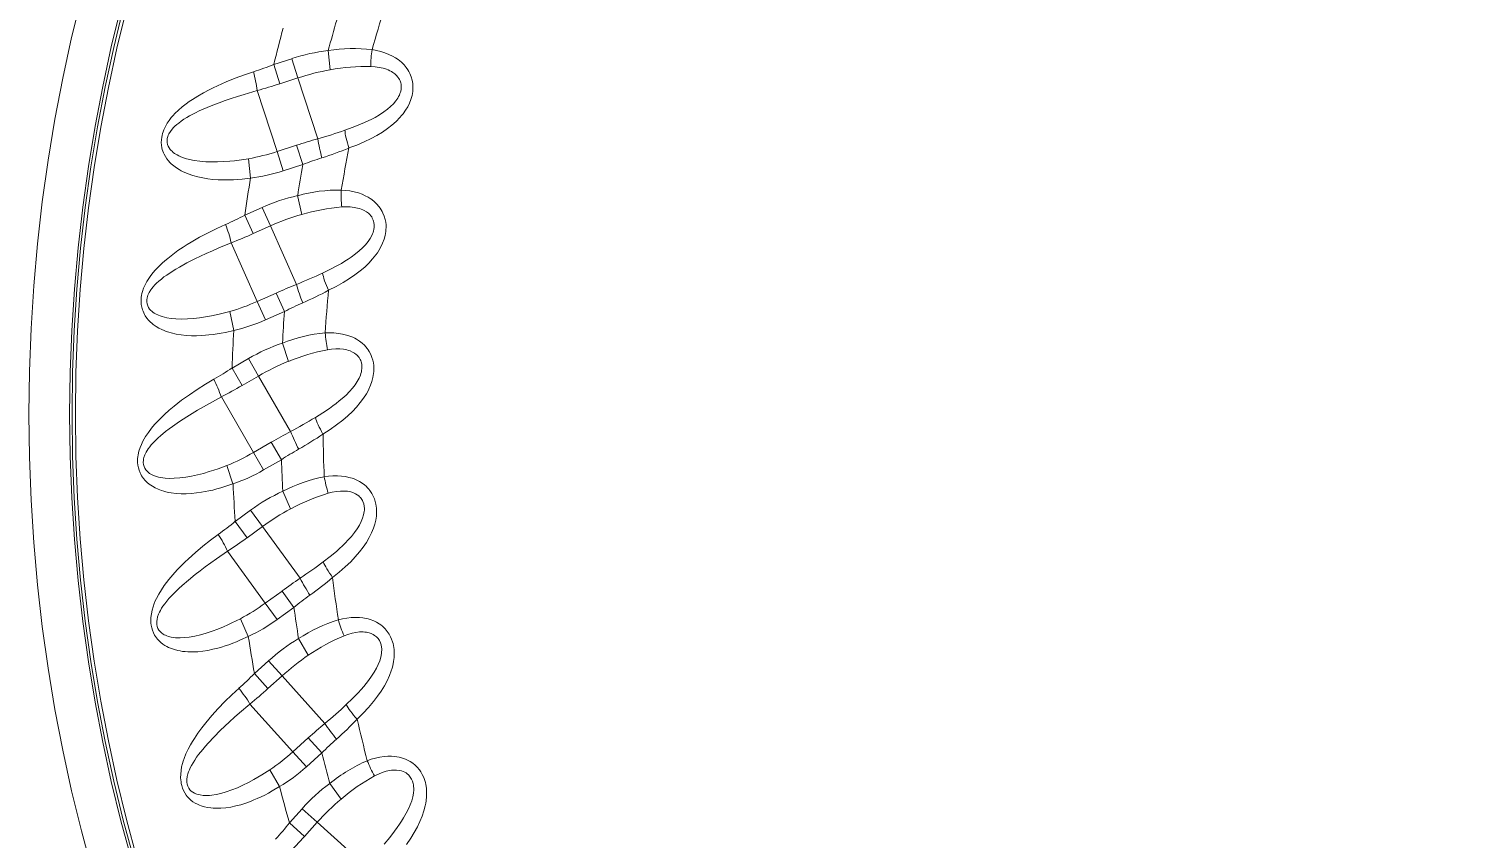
# Model space of a CAD drawing. Extents: x 407 to 920, y -71 to 445.
# Drawn here: x 772.63 to 801.89, y 170.88 to 187.31 of the extents above; entities that cross this region are included whole.
import ezdxf

# ---------------------------------------------------------------- set-up
doc = ezdxf.new("R2010")
doc.units = 0
doc.header["$LTSCALE"] = 7
doc.header["$MEASUREMENT"] = 0
doc.layers.add('8', color=250, linetype='CONTINUOUS', lineweight=15)

msp = doc.modelspace()

# ---------------------------------------------------------------- linework, layer by layer
at = {"layer": '8', "ltscale": 0.009608}
for p, q in [((777.59, 186.586), (777.955, 186.704)), ((777.716, 186.196), (778.082, 186.315)), ((776.811, 177.326), (777.122, 177.552)), ((777.474, 173.937), (777.76, 174.195))]:
    msp.add_line(p, q, dxfattribs=at)
at = {"layer": '8', "ltscale": 0.010249}
for p, q in [((777.955, 186.704), (778.082, 186.315)), ((777.59, 186.586), (777.716, 186.196)), ((778.181, 184.56), (778.055, 184.95)), ((777.783, 184.431), (777.657, 184.82)), ((777.007, 183.532), (777.173, 183.158)), ((777.358, 183.688), (777.524, 183.314)), ((777.425, 181.409), (777.258, 181.784)), ((777.807, 181.579), (777.64, 181.954)), ((777.079, 180.627), (777.284, 180.272)), ((776.746, 180.434), (776.951, 180.079)), ((777.746, 178.576), (777.541, 178.931)), ((777.384, 178.367), (777.179, 178.722)), ((777.122, 177.552), (777.362, 177.221)), ((777.999, 175.583), (777.758, 175.914)), ((777.661, 175.337), (777.42, 175.668)), ((777.2, 174.242), (777.474, 173.937)), ((778.564, 172.632), (778.29, 172.937)), ((778.253, 172.352), (777.979, 172.657)), ((778.166, 171.501), (778.471, 171.227)), ((777.909, 171.215), (778.214, 170.941))]:
    msp.add_line(p, q, dxfattribs=at)
at = {"layer": '8', "ltscale": 0.009748}
for p, q in [((778.694, 186.868), (778.736, 186.48)), ((778.075, 183.928), (778.157, 183.547)), ((777.768, 180.94), (777.889, 180.569)), ((777.774, 177.936), (777.933, 177.58)), ((778.094, 174.949), (778.29, 174.612)), ((778.724, 172.012), (778.954, 171.697))]:
    msp.add_line(p, q, dxfattribs=at)
at = {"layer": '8', "ltscale": 0.032425}
for p, q in [((778.082, 186.315), (778.483, 185.081)), ((777.524, 183.314), (778.052, 182.129)), ((777.284, 180.272), (777.932, 179.148)), ((777.362, 177.221), (778.125, 176.171)), ((777.76, 174.195), (778.628, 173.231)), ((778.471, 171.227), (779.435, 170.359))]:
    msp.add_line(p, q, dxfattribs=at)
at = {"layer": '8', "ltscale": 0.032487}
for p, q in [((777.255, 186.056), (777.657, 184.82)), ((776.729, 182.971), (777.258, 181.784)), ((776.529, 179.847), (777.179, 178.722)), ((776.656, 176.72), (777.42, 175.668)), ((777.109, 173.623), (777.979, 172.657))]:
    msp.add_line(p, q, dxfattribs=at)
at = {"layer": '8', "ltscale": 0.010462}
for p, q in [((778.055, 184.95), (777.657, 184.82)), ((778.181, 184.56), (777.783, 184.431)), ((777.64, 181.954), (777.258, 181.784)), ((777.807, 181.579), (777.425, 181.409)), ((777.758, 175.914), (777.42, 175.668))]:
    msp.add_line(p, q, dxfattribs=at)
at = {"layer": '8', "ltscale": 0.009813}
for p, q in [((777.12, 184.285), (777.079, 184.676)), ((776.765, 178.087), (776.643, 178.46))]:
    msp.add_line(p, q, dxfattribs=at)
at = {"layer": '8', "ltscale": 0.009607}
for p, q in [((777.007, 183.532), (777.358, 183.688)), ((777.173, 183.158), (777.524, 183.314)), ((776.746, 180.434), (777.079, 180.627)), ((776.951, 180.079), (777.284, 180.272)), ((777.052, 176.995), (777.362, 177.221)), ((777.2, 174.242), (777.485, 174.499)), ((777.909, 171.215), (778.166, 171.501)), ((778.214, 170.941), (778.471, 171.227))]:
    msp.add_line(p, q, dxfattribs=at)
at = {"layer": '8', "ltscale": 0.009814}
for p, q in [((776.78, 181.195), (776.698, 181.579)), ((777.075, 174.993), (776.915, 175.352)), ((777.706, 171.95), (777.51, 172.29))]:
    msp.add_line(p, q, dxfattribs=at)
at = {"layer": '8', "ltscale": 0.010461}
for p, q in [((777.541, 178.931), (777.179, 178.722)), ((777.746, 178.576), (777.384, 178.367)), ((777.999, 175.583), (777.661, 175.337)), ((778.29, 172.937), (777.979, 172.657)), ((778.564, 172.632), (778.253, 172.352))]:
    msp.add_line(p, q, dxfattribs=at)
at = {"layer": '8', "ltscale": 0.01025}
for p, q in [((776.811, 177.326), (777.052, 176.995)), ((777.485, 174.499), (777.76, 174.195))]:
    msp.add_line(p, q, dxfattribs=at)
at = {"layer": '8'}
for points in [[(779.584, 186.888), (779.67, 186.872), (779.757, 186.851), (779.842, 186.824), (779.923, 186.792), (779.994, 186.758), (780.057, 186.722), (780.111, 186.685), (780.146, 186.658), (780.178, 186.63), (780.231, 186.578), (780.273, 186.527), (780.308, 186.478), (780.329, 186.442), (780.347, 186.406), (780.363, 186.372), (780.376, 186.337), (780.395, 186.269), (780.407, 186.203), (780.411, 186.146), (780.411, 186.091), (780.407, 186.037), (780.401, 185.997), (780.393, 185.959), (780.383, 185.919), (780.371, 185.88), (780.342, 185.805), (780.305, 185.731), (780.261, 185.659), (780.211, 185.589), (780.179, 185.549), (780.144, 185.51), (780.069, 185.433), (779.985, 185.359), (779.893, 185.287), (779.791, 185.217), (779.681, 185.149), (779.561, 185.084), (779.423, 185.017), (779.274, 184.954), (779.113, 184.894)], [(777.182, 186.439), (776.995, 186.376), (776.811, 186.309), (776.63, 186.236), (776.453, 186.157), (776.366, 186.116), (776.28, 186.073), (776.165, 186.012), (776.053, 185.947), (775.943, 185.878), (775.88, 185.836), (775.818, 185.792), (775.738, 185.729), (775.661, 185.662), (775.587, 185.591), (775.551, 185.552), (775.516, 185.511), (775.472, 185.454), (775.432, 185.394), (775.395, 185.33), (775.363, 185.261), (775.349, 185.224), (775.337, 185.186), (775.328, 185.149), (775.321, 185.112), (775.314, 185.058), (775.313, 185.003), (775.316, 184.95), (775.325, 184.897), (775.333, 184.863), (775.344, 184.829), (775.356, 184.797), (775.37, 184.766), (775.396, 184.718), (775.425, 184.674), (775.458, 184.632), (775.485, 184.603), (775.513, 184.575), (775.564, 184.531), (775.618, 184.491), (775.674, 184.455), (775.716, 184.431), (775.759, 184.41), (775.807, 184.388), (775.856, 184.368), (775.953, 184.335), (776.052, 184.307), (776.153, 184.286), (776.255, 184.269), (776.359, 184.258), (776.463, 184.25), (776.537, 184.247), (776.612, 184.247), (776.695, 184.248), (776.777, 184.251), (776.863, 184.257), (776.949, 184.264), (777.12, 184.285)], [(779.559, 186.545), (779.642, 186.539), (779.727, 186.528), (779.806, 186.51), (779.875, 186.489), (779.91, 186.475), (779.942, 186.461), (779.975, 186.444), (780.003, 186.426), (780.046, 186.395), (780.08, 186.363), (780.107, 186.332), (780.127, 186.302), (780.14, 186.28), (780.15, 186.258), (780.165, 186.214), (780.17, 186.19), (780.173, 186.165), (780.175, 186.117), (780.169, 186.071), (780.158, 186.025), (780.148, 185.995), (780.136, 185.966), (780.121, 185.936), (780.103, 185.906), (780.063, 185.848), (780.014, 185.791), (779.957, 185.734), (779.892, 185.678), (779.818, 185.624), (779.735, 185.569), (779.642, 185.515), (779.576, 185.48), (779.506, 185.445), (779.43, 185.409), (779.351, 185.374), (779.199, 185.313), (779.032, 185.253)], [(777.255, 186.056), (776.992, 185.98), (776.859, 185.938), (776.727, 185.895), (776.605, 185.853), (776.485, 185.809), (776.322, 185.746), (776.162, 185.679), (776.083, 185.644), (776.006, 185.607), (775.886, 185.544), (775.828, 185.51), (775.772, 185.475), (775.717, 185.439), (775.665, 185.4), (775.626, 185.369), (775.59, 185.336), (775.561, 185.307), (775.533, 185.277), (775.497, 185.23), (775.467, 185.181), (775.455, 185.155), (775.444, 185.129), (775.433, 185.088), (775.429, 185.046), (775.431, 185.005), (775.439, 184.965), (775.453, 184.929), (775.471, 184.896), (775.494, 184.864), (775.512, 184.844), (775.531, 184.826), (775.555, 184.804), (775.582, 184.785), (775.633, 184.753), (775.67, 184.734), (775.708, 184.717), (775.752, 184.7), (775.797, 184.684), (775.886, 184.66), (775.978, 184.641), (776.094, 184.625), (776.212, 184.615), (776.332, 184.611), (776.454, 184.612), (776.578, 184.617), (776.702, 184.627), (776.796, 184.636), (776.89, 184.648), (777.079, 184.676)], [(778.959, 184.041), (779.046, 184.034), (779.134, 184.022), (779.222, 184.005), (779.305, 183.982), (779.38, 183.955), (779.446, 183.925), (779.504, 183.894), (779.542, 183.871), (779.576, 183.847), (779.634, 183.801), (779.682, 183.754), (779.721, 183.709), (779.746, 183.675), (779.768, 183.642), (779.787, 183.609), (779.803, 183.576), (779.83, 183.511), (779.848, 183.446), (779.859, 183.39), (779.865, 183.335), (779.866, 183.28), (779.864, 183.241), (779.86, 183.201), (779.855, 183.161), (779.847, 183.121), (779.825, 183.043), (779.796, 182.966), (779.76, 182.89), (779.718, 182.815), (779.69, 182.772), (779.66, 182.729), (779.593, 182.645), (779.517, 182.562), (779.433, 182.481), (779.339, 182.401), (779.236, 182.322), (779.124, 182.245), (778.994, 182.164), (778.852, 182.085), (778.699, 182.009)], [(778.969, 183.698), (779.053, 183.7), (779.138, 183.698), (779.219, 183.689), (779.29, 183.675), (779.326, 183.665), (779.359, 183.654), (779.393, 183.64), (779.424, 183.626), (779.47, 183.599), (779.507, 183.571), (779.536, 183.543), (779.56, 183.516), (779.575, 183.495), (779.587, 183.474), (779.607, 183.432), (779.614, 183.408), (779.62, 183.384), (779.626, 183.337), (779.626, 183.289), (779.62, 183.243), (779.613, 183.212), (779.603, 183.182), (779.592, 183.151), (779.578, 183.119), (779.544, 183.057), (779.501, 182.995), (779.45, 182.933), (779.391, 182.871), (779.323, 182.808), (779.246, 182.745), (779.16, 182.682), (779.098, 182.64), (779.032, 182.598), (778.96, 182.555), (778.884, 182.511), (778.74, 182.435), (778.58, 182.357)], [(776.616, 183.344), (776.437, 183.262), (776.261, 183.175), (776.089, 183.084), (775.921, 182.987), (775.839, 182.937), (775.757, 182.885), (775.65, 182.813), (775.545, 182.737), (775.443, 182.657), (775.385, 182.608), (775.328, 182.557), (775.255, 182.487), (775.185, 182.412), (775.119, 182.333), (775.087, 182.291), (775.057, 182.247), (775.019, 182.186), (774.985, 182.121), (774.955, 182.054), (774.931, 181.982), (774.921, 181.944), (774.913, 181.905), (774.908, 181.867), (774.904, 181.829), (774.904, 181.775), (774.908, 181.721), (774.917, 181.667), (774.931, 181.616), (774.943, 181.583), (774.956, 181.551), (774.972, 181.52), (774.989, 181.49), (775.02, 181.446), (775.054, 181.404), (775.091, 181.366), (775.121, 181.34), (775.151, 181.315), (775.206, 181.277), (775.264, 181.243), (775.324, 181.213), (775.369, 181.194), (775.414, 181.177), (775.464, 181.16), (775.515, 181.145), (775.614, 181.122), (775.716, 181.106), (775.818, 181.095), (775.922, 181.089), (776.026, 181.088), (776.13, 181.092), (776.205, 181.097), (776.279, 181.104), (776.361, 181.113), (776.443, 181.125), (776.528, 181.14), (776.612, 181.157), (776.78, 181.195)], [(776.729, 182.971), (776.476, 182.868), (776.347, 182.812), (776.221, 182.755), (776.104, 182.701), (775.989, 182.645), (775.833, 182.565), (775.681, 182.481), (775.607, 182.438), (775.534, 182.393), (775.422, 182.318), (775.367, 182.279), (775.315, 182.238), (775.264, 182.196), (775.216, 182.152), (775.181, 182.117), (775.148, 182.081), (775.122, 182.049), (775.098, 182.016), (775.067, 181.966), (775.042, 181.913), (775.033, 181.886), (775.025, 181.859), (775.019, 181.817), (775.019, 181.775), (775.025, 181.734), (775.037, 181.696), (775.054, 181.661), (775.076, 181.63), (775.102, 181.601), (775.122, 181.583), (775.143, 181.566), (775.17, 181.548), (775.198, 181.531), (775.253, 181.505), (775.291, 181.49), (775.331, 181.477), (775.376, 181.464), (775.422, 181.454), (775.513, 181.439), (775.607, 181.43), (775.724, 181.426), (775.842, 181.429), (775.962, 181.437), (776.084, 181.451), (776.206, 181.469), (776.329, 181.491), (776.421, 181.51), (776.513, 181.532), (776.698, 181.579)], [(778.634, 181.144), (778.721, 181.147), (778.811, 181.144), (778.9, 181.136), (778.985, 181.122), (779.062, 181.103), (779.131, 181.08), (779.191, 181.056), (779.232, 181.036), (779.268, 181.016), (779.331, 180.976), (779.383, 180.935), (779.427, 180.894), (779.455, 180.863), (779.481, 180.832), (779.503, 180.802), (779.523, 180.771), (779.556, 180.708), (779.581, 180.646), (779.597, 180.591), (779.609, 180.537), (779.616, 180.483), (779.618, 180.443), (779.619, 180.404), (779.617, 180.363), (779.613, 180.322), (779.6, 180.242), (779.58, 180.163), (779.552, 180.083), (779.517, 180.004), (779.494, 179.959), (779.469, 179.913), (779.411, 179.823), (779.344, 179.732), (779.269, 179.642), (779.184, 179.553), (779.09, 179.464), (778.987, 179.376), (778.865, 179.282), (778.733, 179.188), (778.588, 179.096)], [(778.68, 180.804), (778.764, 180.816), (778.849, 180.822), (778.93, 180.822), (779.002, 180.815), (779.039, 180.809), (779.072, 180.802), (779.108, 180.791), (779.14, 180.78), (779.189, 180.758), (779.228, 180.734), (779.261, 180.71), (779.287, 180.685), (779.304, 180.666), (779.319, 180.646), (779.342, 180.607), (779.352, 180.584), (779.361, 180.56), (779.372, 180.514), (779.376, 180.467), (779.375, 180.42), (779.371, 180.389), (779.365, 180.358), (779.357, 180.325), (779.346, 180.292), (779.319, 180.227), (779.283, 180.161), (779.238, 180.093), (779.186, 180.026), (779.125, 179.957), (779.055, 179.886), (778.976, 179.814), (778.919, 179.766), (778.858, 179.717), (778.791, 179.666), (778.72, 179.616), (778.584, 179.524), (778.434, 179.431)], [(776.377, 180.206), (776.207, 180.106), (776.042, 180.001), (775.881, 179.893), (775.724, 179.779), (775.647, 179.72), (775.571, 179.66), (775.472, 179.577), (775.376, 179.491), (775.282, 179.4), (775.229, 179.346), (775.178, 179.29), (775.113, 179.212), (775.051, 179.13), (774.994, 179.045), (774.966, 178.999), (774.941, 178.952), (774.91, 178.887), (774.883, 178.82), (774.861, 178.75), (774.844, 178.676), (774.838, 178.636), (774.834, 178.597), (774.833, 178.559), (774.833, 178.521), (774.838, 178.467), (774.848, 178.413), (774.863, 178.361), (774.882, 178.312), (774.897, 178.28), (774.914, 178.25), (774.933, 178.22), (774.953, 178.193), (774.988, 178.152), (775.027, 178.114), (775.068, 178.08), (775.1, 178.057), (775.133, 178.036), (775.191, 178.003), (775.252, 177.975), (775.315, 177.952), (775.361, 177.938), (775.408, 177.925), (775.46, 177.914), (775.512, 177.905), (775.613, 177.892), (775.716, 177.886), (775.819, 177.886), (775.922, 177.891), (776.026, 177.901), (776.129, 177.916), (776.203, 177.928), (776.276, 177.943), (776.357, 177.961), (776.437, 177.982), (776.52, 178.005), (776.602, 178.031), (776.765, 178.087)], [(776.529, 179.847), (776.288, 179.718), (776.166, 179.649), (776.046, 179.58), (775.935, 179.513), (775.827, 179.445), (775.68, 179.35), (775.538, 179.251), (775.469, 179.2), (775.401, 179.148), (775.297, 179.061), (775.247, 179.016), (775.199, 178.97), (775.153, 178.923), (775.11, 178.874), (775.079, 178.836), (775.05, 178.797), (775.027, 178.762), (775.006, 178.727), (774.981, 178.674), (774.962, 178.619), (774.955, 178.591), (774.951, 178.563), (774.948, 178.521), (774.952, 178.479), (774.963, 178.439), (774.979, 178.402), (775, 178.37), (775.025, 178.341), (775.054, 178.315), (775.075, 178.299), (775.098, 178.285), (775.127, 178.269), (775.156, 178.256), (775.214, 178.235), (775.253, 178.224), (775.294, 178.215), (775.341, 178.207), (775.388, 178.202), (775.48, 178.197), (775.574, 178.198), (775.69, 178.206), (775.808, 178.221), (775.927, 178.242), (776.046, 178.268), (776.165, 178.299), (776.285, 178.334), (776.375, 178.362), (776.464, 178.393), (776.643, 178.46)], [(778.614, 178.23), (778.7, 178.242), (778.79, 178.248), (778.879, 178.249), (778.965, 178.244), (779.044, 178.233), (779.115, 178.218), (779.178, 178.2), (779.22, 178.185), (779.258, 178.169), (779.325, 178.135), (779.381, 178.1), (779.429, 178.064), (779.46, 178.036), (779.489, 178.008), (779.514, 177.98), (779.537, 177.951), (779.576, 177.893), (779.608, 177.833), (779.63, 177.78), (779.647, 177.728), (779.66, 177.675), (779.666, 177.636), (779.671, 177.596), (779.673, 177.555), (779.674, 177.515), (779.669, 177.434), (779.657, 177.353), (779.638, 177.271), (779.611, 177.188), (779.593, 177.14), (779.573, 177.093), (779.525, 176.996), (779.468, 176.9), (779.402, 176.802), (779.327, 176.705), (779.243, 176.606), (779.15, 176.508), (779.039, 176.401), (778.917, 176.295), (778.783, 176.188)], [(778.696, 177.896), (778.777, 177.917), (778.861, 177.932), (778.942, 177.94), (779.014, 177.941), (779.052, 177.939), (779.086, 177.935), (779.123, 177.928), (779.155, 177.921), (779.206, 177.904), (779.248, 177.884), (779.283, 177.863), (779.312, 177.841), (779.33, 177.824), (779.347, 177.806), (779.374, 177.769), (779.387, 177.747), (779.398, 177.725), (779.414, 177.68), (779.423, 177.634), (779.427, 177.587), (779.426, 177.555), (779.423, 177.524), (779.418, 177.491), (779.411, 177.457), (779.391, 177.389), (779.362, 177.32), (779.325, 177.248), (779.28, 177.175), (779.227, 177.1), (779.165, 177.022), (779.094, 176.943), (779.042, 176.889), (778.986, 176.833), (778.925, 176.776), (778.86, 176.718), (778.734, 176.613), (778.594, 176.504)], [(776.468, 177.061), (776.309, 176.944), (776.155, 176.822), (776.007, 176.697), (775.862, 176.568), (775.792, 176.501), (775.723, 176.434), (775.633, 176.341), (775.546, 176.245), (775.463, 176.145), (775.416, 176.085), (775.371, 176.024), (775.314, 175.94), (775.261, 175.852), (775.213, 175.761), (775.191, 175.713), (775.17, 175.664), (775.146, 175.596), (775.126, 175.526), (775.112, 175.454), (775.103, 175.378), (775.101, 175.339), (775.101, 175.299), (775.104, 175.261), (775.108, 175.224), (775.119, 175.17), (775.134, 175.118), (775.154, 175.068), (775.178, 175.02), (775.197, 174.991), (775.217, 174.962), (775.239, 174.935), (775.262, 174.91), (775.301, 174.872), (775.343, 174.839), (775.387, 174.81), (775.422, 174.79), (775.457, 174.772), (775.519, 174.746), (775.582, 174.725), (775.647, 174.708), (775.695, 174.699), (775.742, 174.691), (775.795, 174.685), (775.848, 174.682), (775.95, 174.68), (776.052, 174.684), (776.155, 174.695), (776.257, 174.711), (776.359, 174.732), (776.461, 174.757), (776.533, 174.777), (776.604, 174.8), (776.682, 174.826), (776.759, 174.855), (776.839, 174.887), (776.919, 174.921), (777.075, 174.993)], [(776.656, 176.72), (776.43, 176.566), (776.316, 176.485), (776.204, 176.403), (776.101, 176.325), (776, 176.247), (775.864, 176.136), (775.733, 176.023), (775.669, 175.965), (775.607, 175.906), (775.513, 175.809), (775.468, 175.759), (775.425, 175.709), (775.384, 175.657), (775.346, 175.604), (775.319, 175.563), (775.295, 175.52), (775.276, 175.484), (775.259, 175.446), (775.239, 175.391), (775.226, 175.334), (775.222, 175.306), (775.221, 175.278), (775.223, 175.235), (775.231, 175.194), (775.246, 175.156), (775.266, 175.121), (775.29, 175.091), (775.318, 175.064), (775.349, 175.042), (775.372, 175.028), (775.396, 175.016), (775.426, 175.004), (775.458, 174.993), (775.516, 174.979), (775.557, 174.972), (775.599, 174.967), (775.646, 174.965), (775.693, 174.964), (775.785, 174.969), (775.879, 174.979), (775.993, 175), (776.109, 175.027), (776.225, 175.06), (776.341, 175.099), (776.456, 175.142), (776.572, 175.189), (776.658, 175.227), (776.744, 175.267), (776.915, 175.352)], [(778.899, 175.329), (778.984, 175.35), (779.072, 175.366), (779.161, 175.376), (779.247, 175.38), (779.326, 175.377), (779.398, 175.37), (779.462, 175.358), (779.506, 175.348), (779.546, 175.336), (779.615, 175.309), (779.675, 175.28), (779.727, 175.249), (779.761, 175.225), (779.792, 175.2), (779.82, 175.174), (779.846, 175.148), (779.891, 175.094), (779.929, 175.038), (779.956, 174.988), (779.979, 174.938), (779.997, 174.886), (780.007, 174.848), (780.016, 174.81), (780.023, 174.769), (780.028, 174.729), (780.031, 174.648), (780.028, 174.566), (780.017, 174.482), (780, 174.397), (779.987, 174.348), (779.971, 174.298), (779.934, 174.198), (779.887, 174.096), (779.832, 173.992), (779.768, 173.887), (779.694, 173.78), (779.612, 173.673), (779.512, 173.555), (779.402, 173.436), (779.28, 173.316)], [(779.015, 175.006), (779.094, 175.035), (779.176, 175.058), (779.255, 175.075), (779.327, 175.084), (779.365, 175.085), (779.399, 175.085), (779.436, 175.083), (779.47, 175.078), (779.522, 175.067), (779.565, 175.052), (779.602, 175.034), (779.633, 175.015), (779.654, 175), (779.672, 174.984), (779.703, 174.95), (779.718, 174.93), (779.731, 174.909), (779.752, 174.866), (779.766, 174.821), (779.774, 174.774), (779.777, 174.743), (779.778, 174.712), (779.776, 174.678), (779.773, 174.644), (779.759, 174.575), (779.738, 174.502), (779.709, 174.427), (779.672, 174.35), (779.626, 174.269), (779.573, 174.186), (779.51, 174.099), (779.464, 174.04), (779.414, 173.979), (779.36, 173.916), (779.301, 173.852), (779.187, 173.734), (779.06, 173.611)], [(776.887, 173.942), (776.741, 173.809), (776.601, 173.672), (776.466, 173.532), (776.336, 173.389), (776.273, 173.315), (776.212, 173.241), (776.132, 173.139), (776.055, 173.034), (775.983, 172.926), (775.943, 172.862), (775.904, 172.796), (775.856, 172.707), (775.813, 172.614), (775.775, 172.518), (775.757, 172.468), (775.742, 172.417), (775.725, 172.347), (775.713, 172.276), (775.706, 172.203), (775.705, 172.126), (775.707, 172.087), (775.712, 172.047), (775.718, 172.01), (775.726, 171.973), (775.743, 171.921), (775.763, 171.871), (775.788, 171.823), (775.818, 171.778), (775.839, 171.75), (775.862, 171.724), (775.887, 171.7), (775.912, 171.677), (775.955, 171.644), (776, 171.615), (776.047, 171.59), (776.084, 171.574), (776.12, 171.56), (776.185, 171.541), (776.25, 171.526), (776.317, 171.517), (776.364, 171.512), (776.413, 171.51), (776.465, 171.509), (776.518, 171.511), (776.62, 171.52), (776.722, 171.535), (776.823, 171.557), (776.923, 171.583), (777.022, 171.615), (777.12, 171.65), (777.19, 171.678), (777.258, 171.708), (777.333, 171.742), (777.407, 171.779), (777.483, 171.819), (777.559, 171.861), (777.706, 171.95)], [(777.109, 173.623), (776.9, 173.446), (776.795, 173.354), (776.693, 173.26), (776.598, 173.172), (776.506, 173.084), (776.383, 172.96), (776.264, 172.833), (776.207, 172.769), (776.152, 172.704), (776.067, 172.598), (776.028, 172.543), (775.991, 172.488), (775.956, 172.433), (775.923, 172.376), (775.901, 172.332), (775.881, 172.287), (775.866, 172.249), (775.853, 172.21), (775.839, 172.153), (775.832, 172.095), (775.831, 172.067), (775.832, 172.039), (775.839, 171.997), (775.852, 171.957), (775.87, 171.92), (775.894, 171.887), (775.921, 171.86), (775.952, 171.837), (775.985, 171.817), (776.01, 171.806), (776.035, 171.797), (776.066, 171.788), (776.098, 171.78), (776.158, 171.772), (776.199, 171.77), (776.241, 171.77), (776.288, 171.772), (776.335, 171.776), (776.426, 171.79), (776.518, 171.81), (776.63, 171.843), (776.742, 171.882), (776.854, 171.927), (776.965, 171.977), (777.076, 172.032), (777.185, 172.091), (777.267, 172.138), (777.349, 172.187), (777.51, 172.29)], [(779.485, 172.474), (779.567, 172.504), (779.653, 172.529), (779.741, 172.548), (779.826, 172.561), (779.905, 172.567), (779.978, 172.567), (780.043, 172.562), (780.087, 172.556), (780.128, 172.548), (780.2, 172.529), (780.262, 172.507), (780.317, 172.481), (780.353, 172.461), (780.387, 172.439), (780.418, 172.417), (780.446, 172.393), (780.497, 172.344), (780.54, 172.292), (780.573, 172.246), (780.6, 172.198), (780.623, 172.148), (780.638, 172.112), (780.651, 172.074), (780.662, 172.035), (780.671, 171.995), (780.683, 171.915), (780.688, 171.833), (780.686, 171.749), (780.678, 171.663), (780.67, 171.612), (780.659, 171.561), (780.633, 171.457), (780.597, 171.351), (780.553, 171.242), (780.5, 171.131), (780.438, 171.017), (780.367, 170.901), (780.281, 170.774)], [(779.635, 172.165), (779.71, 172.202), (779.789, 172.234), (779.866, 172.259), (779.937, 172.275), (779.974, 172.28), (780.008, 172.284), (780.046, 172.285), (780.079, 172.284), (780.132, 172.278), (780.177, 172.268), (780.215, 172.255), (780.248, 172.239), (780.27, 172.226), (780.29, 172.212), (780.325, 172.182), (780.342, 172.163), (780.357, 172.143), (780.382, 172.102), (780.401, 172.059), (780.414, 172.014), (780.42, 171.983), (780.424, 171.952), (780.426, 171.918), (780.426, 171.884), (780.42, 171.814), (780.406, 171.74), (780.385, 171.661), (780.356, 171.581), (780.32, 171.496), (780.275, 171.408), (780.222, 171.315), (780.182, 171.251), (780.139, 171.186), (780.091, 171.117), (780.04, 171.047), (779.939, 170.918), (779.825, 170.782)]]:
    msp.add_lwpolyline(points, dxfattribs=at)
for radius in [33.8, 32.975, 32.925, 32.857]:
    msp.add_circle((806.431, 179.497), radius, dxfattribs=at)
for centre, radius, start, end in [((806.431, 179.497), 27.845, 162.8242, 164.6076), ((806.431, 179.497), 29.699, 164.721, 166.1905), ((806.431, 179.497), 28.699, 163.8385, 165.1174), ((779.126, 183.175), 3.719, 96.672, 108.3496), ((779.215, 183.736), 3.174, 83.3212, 99.4463), ((781.467, 186.572), 1.909, 170.4884, 180.8102), ((774.176, 185.654), 3.105, 7.441, 14.6382), ((775.398, 192.049), 5.886, 287.6403, 291.8616), ((779.573, 181.812), 4.742, 100.1693, 108.3246), ((779.468, 182.525), 4.022, 88.7087, 100.4901), ((774.119, 197.263), 11.637, 285.6352, 288.0076), ((775.415, 195.859), 11.206, 285.8879, 288.831), ((782.207, 172.17), 13.438, 106.0912, 107.9999), ((782.367, 185.738), 3.94, 189.5932, 195.3455), ((776.382, 188.674), 4.058, 279.8927, 288.31), ((780.739, 177.862), 7.17, 107.634, 110.9004), ((776.437, 191.396), 7.032, 287.6321, 292.37), ((806.431, 179.497), 27.845, 168.8241, 170.6076), ((776.75, 187.552), 3.288, 276.4554, 288.3129), ((806.431, 179.497), 28.699, 169.8384, 171.1174), ((806.431, 179.497), 29.699, 170.721, 172.1905), ((778.921, 180.868), 3.174, 89.3212, 105.4463), ((780.865, 183.924), 1.909, 176.4884, 186.8102), ((778.891, 180.3), 3.719, 102.6722, 114.3493), ((774.256, 188.736), 5.886, 293.6403, 297.8616), ((779.478, 178.992), 4.743, 106.1695, 114.3243), ((779.299, 179.69), 4.022, 94.7087, 106.4901), ((773.709, 182.249), 3.105, 13.441, 20.6382), ((772.439, 193.787), 11.636, 291.6351, 294.0078), ((773.874, 192.528), 11.206, 291.8879, 294.831), ((783.106, 169.678), 13.438, 112.0912, 113.9999), ((781.847, 183.188), 3.94, 195.5932, 201.3455), ((775.358, 188.196), 7.032, 293.6321, 298.37), ((806.431, 179.497), 27.845, 174.8242, 176.6076), ((775.587, 185.483), 4.059, 285.8929, 294.3097), ((781.051, 175.186), 7.17, 113.634, 116.9004), ((776.071, 184.406), 3.288, 282.456, 294.3122), ((806.431, 179.497), 28.699, 175.8385, 177.1174), ((806.431, 179.497), 29.699, 176.721, 178.1905), ((778.928, 177.985), 3.174, 95.3212, 111.4463), ((780.542, 181.227), 1.909, 182.4884, 192.8102), ((778.958, 177.417), 3.719, 108.6721, 120.3496), ((779.428, 176.853), 4.022, 100.7087, 112.4901), ((779.68, 176.176), 4.745, 112.1754, 120.3269), ((773.466, 185.322), 5.886, 299.6403, 303.8616), ((773.601, 178.814), 3.105, 19.441, 26.6382), ((771.131, 190.157), 11.637, 297.6352, 300.0076), ((772.691, 189.053), 11.206, 297.8879, 300.831), ((784.26, 167.294), 13.438, 118.0912, 119.9999), ((781.596, 180.598), 3.94, 201.5932, 207.3455), ((774.618, 184.9), 7.032, 299.6321, 304.37), ((806.431, 179.497), 27.845, 180.8242, 182.6076), ((781.64, 172.556), 7.17, 119.6341, 122.9004), ((775.13, 182.226), 4.059, 291.8929, 300.3097), ((806.431, 179.497), 28.699, 181.8384, 183.1174), ((775.724, 181.206), 3.288, 288.456, 300.3122), ((779.237, 175.118), 3.174, 101.3212, 117.4463), ((780.503, 178.512), 1.909, 188.4884, 198.8102), ((806.431, 179.497), 29.699, 182.721, 184.1905), ((779.326, 174.557), 3.719, 114.672, 126.3495), ((779.852, 174.045), 4.022, 106.7087, 118.4901), ((773.038, 181.845), 5.886, 305.6403, 309.8616), ((780.172, 173.399), 4.743, 118.1694, 126.3244), ((773.852, 175.386), 3.105, 25.441, 32.6382), ((770.211, 186.408), 11.636, 303.6351, 306.0078), ((771.877, 185.474), 11.206, 303.8878, 306.831), ((785.657, 165.043), 13.438, 124.0912, 125.9999), ((781.616, 177.996), 3.94, 207.5932, 213.3455), ((774.228, 181.545), 7.032, 305.6321, 310.37), ((806.431, 179.497), 27.845, 186.8242, 188.6076), ((782.502, 170.003), 7.17, 125.634, 128.9004), ((775.017, 178.939), 4.058, 297.8925, 306.3102), ((806.431, 179.497), 28.699, 187.8384, 189.1174), ((775.714, 177.986), 3.288, 294.4547, 306.3137), ((779.844, 172.3), 3.174, 107.3212, 123.4463), ((780.748, 175.807), 1.909, 194.4884, 204.8102), ((806.431, 179.497), 29.699, 188.7211, 190.1905), ((780.568, 171.296), 4.022, 112.7087, 124.4902), ((779.991, 171.751), 3.719, 120.6718, 132.3498), ((780.953, 170.688), 4.742, 124.1693, 132.3247), ((772.975, 178.341), 5.886, 311.6403, 315.8616), ((774.46, 172.003), 3.105, 31.441, 38.6382), ((769.686, 182.585), 11.637, 309.6352, 312.0076), ((771.441, 181.829), 11.206, 309.8878, 312.831), ((787.281, 162.951), 13.438, 130.0912, 131.9999), ((781.909, 175.411), 3.94, 213.5932, 219.3455), ((774.19, 178.168), 7.032, 311.6321, 316.37), ((806.431, 179.497), 27.845, 192.8242, 194.6076), ((783.625, 167.554), 7.17, 131.6341, 134.9004), ((775.247, 175.658), 4.059, 303.8929, 312.3098), ((806.431, 179.497), 28.699, 193.8385, 195.1174), ((776.039, 174.784), 3.288, 300.4557, 312.3125), ((780.742, 169.56), 3.174, 113.3212, 129.4463), ((781.274, 173.143), 1.909, 200.4884, 210.8102), ((781.568, 168.637), 4.023, 118.7194, 130.4976), ((806.431, 179.497), 29.699, 194.721, 196.1905), ((780.945, 169.029), 3.719, 126.6719, 138.3496), ((782.013, 168.073), 4.742, 130.1693, 138.3246), ((773.279, 174.851), 5.886, 317.6403, 321.8616), ((769.565, 178.726), 11.636, 315.6351, 318.0078)]:
    msp.add_arc(centre, radius, start, end, dxfattribs=at)
for centre, major_axis in [((779.218, 184.873), (0.165, -0.472)), ((778.805, 181.999), (0.214, -0.452)), ((778.695, 179.098), (0.26, -0.427)), ((778.889, 176.201), (0.303, -0.398)), ((779.384, 173.34), (0.343, -0.364))]:
    msp.add_ellipse(centre, major_axis=major_axis, ratio=0.185152, start_param=3.71502, end_param=4.603915, dxfattribs=at)

doc.saveas('drawing.dxf')
